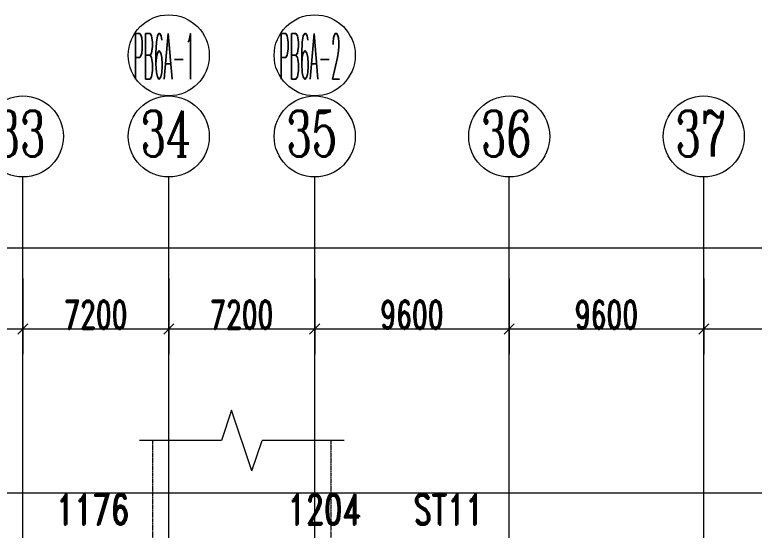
# Model space of a CAD drawing. Header units: millimetres. Extents: x -76632 to 443185, y -33181 to 192400.
# Drawn here: x 230000 to 266490, y 166970 to 192400 of the extents above; entities that cross this region are included whole.
import ezdxf

# ---------------------------------------------------------------- set-up
doc = ezdxf.new("R2010")
doc.units = ezdxf.units.MM
doc.linetypes.add('Dash', pattern=[6.35, 3.175, -3.175])
doc.linetypes.add('轴网线', pattern=[22.04, 18.38, -1.83, 0, -1.83])
doc.layers.get('0').update_dxf_attribs({"color": 8})
doc.layers.get('Defpoints').update_dxf_attribs({"color": 8})
for name, color, linetype, lineweight in [('A-ANNO-DIMS', 8, 'Continuous', 9), ('A-ANNO-NOTE', 8, 'Continuous', 5), ('A-AREA-IDEN', 8, 'Continuous', 9), ('A-DETL', 8, 'Continuous', 18), ('A-DETL-GENF', 8, 'Continuous', 18), ('A-DETL-THIN', 8, 'Continuous', 5), ('S-GRID', 8, 'Continuous', 9), ('S-GRID-IDEN', 8, 'Continuous', 9)]:
    doc.layers.add(name, color=color, linetype=linetype, lineweight=lineweight)
doc.styles.add('RomanC_1', font='romanc__.ttf', dxfattribs={"width": 0.65, "height": 2250})
doc.styles.add('RomanC_2', font='romanc__.ttf', dxfattribs={"width": 0.25, "height": 2250})
doc.styles.add('RomanD', font='romand__.ttf', dxfattribs={"width": 0.7, "height": 1500})
doc.styles.add('RomanD_4', font='romand__.ttf', dxfattribs={"width": 0.65, "height": 1400})
doc.dimstyles.new('第一_二道尺寸线', dxfattribs={"dimscale": 304.8, "dimtxt": 1405.004626, "dimasz": 1.64042, "dimexe": 4.10105, "dimexo": 0.0625, "dimgap": 0, "dimtad": 1, "dimdec": 0, "dimzin": 0, "dimdsep": 46, "dimtxsty": 'RomanD_4', "dimblk1": 'OBLIQUE', "dimblk2": 'OBLIQUE', "dimsah": 1, "dimcen": 0.09, "dimazin": 0, "dimtfac": 1, "dimtdec": 4, "dimtix": 1, "dimtmove": 0, "dimatfit": 3, "dimfxl": 8.2021, "dimfxlon": 1, "dimtvp": 1, "dimtolj": 1, "dimtzin": 0, "dimlwd": 18, "dimlwe": 18, "dimarcsym": 2})

# ---------------------------------------------------------------- blocks, each defined once
blk = doc.blocks.new('剖切号 - 剖切号-930164-LAY-1F-1_500-A')
at = {"layer": 'A-DETL-GENF', "color": 91, "lineweight": 5, "true_color": 0x77ff77}
for p, q in [((0, 5050), (0, 1000)), ((1500, 500), (0, 1000)), ((1500, 500), (-1500, -500)), ((-1500, -500), (0, -1000)), ((0, -1000), (0, -5050))]:
    blk.add_line(p, q, dxfattribs=at)
blk = doc.blocks.new('X-AR-F3-00-W-003_HLP2_rvt-1-LAY-1F-1_500-A')
at = {"layer": 'A-DETL', "color": 254, "linetype": 'Dash', "lineweight": 5, "true_color": 0xdddddd}
for p, q in [((236800, 171400), (236800, 158400)), ((245600, 171400), (245600, 158400))]:
    blk.add_line(p, q, dxfattribs=at)
at = {"color": 254, "linetype": 'Dash', "lineweight": 5, "true_color": 0xdddddd, "rotation": 269.9999999999998}
blk.add_blockref('剖切号 - 剖切号-930164-LAY-1F-1_500-A', (241200, 171400), dxfattribs=at)
blk = doc.blocks.new('轴网 - 宽度系数 0_65-670068-LAY-1F-1_500-A')
at = {"layer": 'S-GRID-IDEN'}
blk.add_circle((0, 0), 4, dxfattribs=at)
blk = doc.blocks.new('_Oblique')
at = {"color": 0, "linetype": 'ByBlock', "lineweight": -2}
blk.add_line((-0.5, -0.5), (0.5, 0.5), dxfattribs=at)
blk = doc.blocks.new('*D1572')
at = {"layer": 'A-ANNO-DIMS', "color": 0, "lineweight": 18, "transparency": 16777216}
for p, q in [((223200, 179380.95), (223200, 175650)), ((230400, 179380.95), (230400, 175650)), ((223200, 176900), (230400, 176900))]:
    blk.add_line(p, q, dxfattribs=at)
at = {"layer": 'Defpoints', "color": 0, "transparency": 16777216}
for p in [(223200, 179400), (230400, 179400), (230400, 176900)]:
    blk.add_point(p, dxfattribs=at)
at = {"layer": 'A-ANNO-DIMS', "color": 0, "lineweight": 18, "transparency": 16777216, "xscale": 500.0000000000001, "yscale": 500.0000000000001, "zscale": 500.0000000000001, "rotation": 180}
blk.add_blockref('_Oblique', (223200, 176900), dxfattribs=at)
at = {"layer": 'A-ANNO-DIMS', "color": 0, "lineweight": 18, "transparency": 16777216, "xscale": 500.0000000000001, "yscale": 500.0000000000001, "zscale": 500.0000000000001}
blk.add_blockref('_Oblique', (230400, 176900), dxfattribs=at)
at = {"layer": 'A-ANNO-DIMS', "color": 0, "lineweight": 18, "transparency": 16777216, "insert": (226800, 177600), "char_height": 1400, "width": 3890.782, "attachment_point": 5, "style": 'RomanD_4'}
blk.add_mtext('\\A1;7200', dxfattribs=at)
blk = doc.blocks.new('*D1573')
at = {"layer": 'A-ANNO-DIMS', "color": 0, "lineweight": 18, "transparency": 16777216}
for p, q in [((230400, 179380.95), (230400, 175650)), ((237600, 179380.95), (237600, 175650)), ((230400, 176900), (237600, 176900))]:
    blk.add_line(p, q, dxfattribs=at)
at = {"layer": 'Defpoints', "color": 0, "transparency": 16777216}
for p in [(230400, 179400), (237600, 179400), (237600, 176900)]:
    blk.add_point(p, dxfattribs=at)
at = {"layer": 'A-ANNO-DIMS', "color": 0, "lineweight": 18, "transparency": 16777216, "xscale": 500.0000000000001, "yscale": 500.0000000000001, "zscale": 500.0000000000001, "rotation": 180}
blk.add_blockref('_Oblique', (230400, 176900), dxfattribs=at)
at = {"layer": 'A-ANNO-DIMS', "color": 0, "lineweight": 18, "transparency": 16777216, "xscale": 500.0000000000001, "yscale": 500.0000000000001, "zscale": 500.0000000000001}
blk.add_blockref('_Oblique', (237600, 176900), dxfattribs=at)
at = {"layer": 'A-ANNO-DIMS', "color": 0, "lineweight": 18, "transparency": 16777216, "insert": (234000, 177600), "char_height": 1400, "width": 3890.782, "attachment_point": 5, "style": 'RomanD_4'}
blk.add_mtext('\\A1;7200', dxfattribs=at)
blk = doc.blocks.new('*D1574')
at = {"layer": 'A-ANNO-DIMS', "color": 0, "lineweight": 18, "transparency": 16777216}
for p, q in [((237600, 179380.95), (237600, 175650)), ((244800, 179380.95), (244800, 175650)), ((237600, 176900), (244800, 176900))]:
    blk.add_line(p, q, dxfattribs=at)
at = {"layer": 'Defpoints', "color": 0, "transparency": 16777216}
for p in [(237600, 179400), (244800, 179400), (244800, 176900)]:
    blk.add_point(p, dxfattribs=at)
at = {"layer": 'A-ANNO-DIMS', "color": 0, "lineweight": 18, "transparency": 16777216, "xscale": 500.0000000000001, "yscale": 500.0000000000001, "zscale": 500.0000000000001, "rotation": 180}
blk.add_blockref('_Oblique', (237600, 176900), dxfattribs=at)
at = {"layer": 'A-ANNO-DIMS', "color": 0, "lineweight": 18, "transparency": 16777216, "xscale": 500.0000000000001, "yscale": 500.0000000000001, "zscale": 500.0000000000001}
blk.add_blockref('_Oblique', (244800, 176900), dxfattribs=at)
at = {"layer": 'A-ANNO-DIMS', "color": 0, "lineweight": 18, "transparency": 16777216, "insert": (241200, 177600), "char_height": 1400, "width": 3890.782, "attachment_point": 5, "style": 'RomanD_4'}
blk.add_mtext('\\A1;7200', dxfattribs=at)
blk = doc.blocks.new('*D1575')
at = {"layer": 'A-ANNO-DIMS', "color": 0, "lineweight": 18, "transparency": 16777216}
for p, q in [((244800, 179380.95), (244800, 175650)), ((254400, 179380.95), (254400, 175650)), ((244800, 176900), (254400, 176900))]:
    blk.add_line(p, q, dxfattribs=at)
at = {"layer": 'Defpoints', "color": 0, "transparency": 16777216}
for p in [(244800, 179400), (254400, 179400), (254400, 176900)]:
    blk.add_point(p, dxfattribs=at)
at = {"layer": 'A-ANNO-DIMS', "color": 0, "lineweight": 18, "transparency": 16777216, "xscale": 500.0000000000001, "yscale": 500.0000000000001, "zscale": 500.0000000000001, "rotation": 180}
blk.add_blockref('_Oblique', (244800, 176900), dxfattribs=at)
at = {"layer": 'A-ANNO-DIMS', "color": 0, "lineweight": 18, "transparency": 16777216, "xscale": 500.0000000000001, "yscale": 500.0000000000001, "zscale": 500.0000000000001}
blk.add_blockref('_Oblique', (254400, 176900), dxfattribs=at)
at = {"layer": 'A-ANNO-DIMS', "color": 0, "lineweight": 18, "transparency": 16777216, "insert": (249600, 177600), "char_height": 1400, "width": 3890.782, "attachment_point": 5, "style": 'RomanD_4'}
blk.add_mtext('\\A1;9600', dxfattribs=at)
blk = doc.blocks.new('*D1576')
at = {"layer": 'A-ANNO-DIMS', "color": 0, "lineweight": 18, "transparency": 16777216}
for p, q in [((254400, 179380.95), (254400, 175650)), ((264000, 179380.95), (264000, 175650)), ((254400, 176900), (264000, 176900))]:
    blk.add_line(p, q, dxfattribs=at)
at = {"layer": 'Defpoints', "color": 0, "transparency": 16777216}
for p in [(254400, 179400), (264000, 179400), (264000, 176900)]:
    blk.add_point(p, dxfattribs=at)
at = {"layer": 'A-ANNO-DIMS', "color": 0, "lineweight": 18, "transparency": 16777216, "xscale": 500.0000000000001, "yscale": 500.0000000000001, "zscale": 500.0000000000001, "rotation": 180}
blk.add_blockref('_Oblique', (254400, 176900), dxfattribs=at)
at = {"layer": 'A-ANNO-DIMS', "color": 0, "lineweight": 18, "transparency": 16777216, "xscale": 500.0000000000001, "yscale": 500.0000000000001, "zscale": 500.0000000000001}
blk.add_blockref('_Oblique', (264000, 176900), dxfattribs=at)
at = {"layer": 'A-ANNO-DIMS', "color": 0, "lineweight": 18, "transparency": 16777216, "insert": (259200, 177600), "char_height": 1400, "width": 3890.782, "attachment_point": 5, "style": 'RomanD_4'}
blk.add_mtext('\\A1;9600', dxfattribs=at)
blk = doc.blocks.new('*D1577')
at = {"layer": 'A-ANNO-DIMS', "color": 0, "lineweight": 18, "transparency": 16777216}
for p, q in [((264000, 179380.95), (264000, 175650)), ((273600, 179380.95), (273600, 175650)), ((264000, 176900), (273600, 176900))]:
    blk.add_line(p, q, dxfattribs=at)
at = {"layer": 'Defpoints', "color": 0, "transparency": 16777216}
for p in [(264000, 179400), (273600, 179400), (273600, 176900)]:
    blk.add_point(p, dxfattribs=at)
at = {"layer": 'A-ANNO-DIMS', "color": 0, "lineweight": 18, "transparency": 16777216, "xscale": 500.0000000000001, "yscale": 500.0000000000001, "zscale": 500.0000000000001, "rotation": 180}
blk.add_blockref('_Oblique', (264000, 176900), dxfattribs=at)
at = {"layer": 'A-ANNO-DIMS', "color": 0, "lineweight": 18, "transparency": 16777216, "xscale": 500.0000000000001, "yscale": 500.0000000000001, "zscale": 500.0000000000001}
blk.add_blockref('_Oblique', (273600, 176900), dxfattribs=at)
at = {"layer": 'A-ANNO-DIMS', "color": 0, "lineweight": 18, "transparency": 16777216, "insert": (268800, 177600), "char_height": 1400, "width": 3890.782, "attachment_point": 5, "style": 'RomanD_4'}
blk.add_mtext('\\A1;9600', dxfattribs=at)
blk = doc.blocks.new('*D1553')
at = {"layer": 'A-ANNO-DIMS', "color": 0, "lineweight": 18, "transparency": 16777216}
for p, q in [((-300, 178419.05), (-300, 182150)), ((293100, 178419.05), (293100, 182150)), ((-300, 180900), (293100, 180900))]:
    blk.add_line(p, q, dxfattribs=at)
at = {"layer": 'Defpoints', "color": 0, "transparency": 16777216}
for p in [(293100, 180900), (-300, 178400), (293100, 178400)]:
    blk.add_point(p, dxfattribs=at)
at = {"layer": 'A-ANNO-DIMS', "color": 0, "lineweight": 18, "transparency": 16777216, "xscale": 500.0000000000001, "yscale": 500.0000000000001, "zscale": 500.0000000000001, "rotation": 180}
blk.add_blockref('_Oblique', (-300, 180900), dxfattribs=at)
at = {"layer": 'A-ANNO-DIMS', "color": 0, "lineweight": 18, "transparency": 16777216, "xscale": 500.0000000000001, "yscale": 500.0000000000001, "zscale": 500.0000000000001}
blk.add_blockref('_Oblique', (293100, 180900), dxfattribs=at)
at = {"layer": 'A-ANNO-DIMS', "color": 0, "lineweight": 18, "transparency": 16777216, "insert": (146400, 181600), "char_height": 1400, "width": 5836.1731, "attachment_point": 5, "style": 'RomanD_4'}
blk.add_mtext('\\A1;293400', dxfattribs=at)
blk = doc.blocks.new('临时单轴号 - 临时标记-下-5mm-4768052-LAY-1F-1_500-A')
at = {"layer": 'A-ANNO-NOTE', "lineweight": 18}
blk.add_circle((0, 12), 4, dxfattribs=at)

msp = doc.modelspace()

# ---------------------------------------------------------------- linework, layer by layer
at = {"layer": 'A-DETL-THIN', "transparency": 33554687}
msp.add_line((291900, 168800.1), (115802.4, 168800.1), dxfattribs=at)
at = {"layer": 'S-GRID', "transparency": 33554687}
for p, q in [((230400, 174400), (230400, 184400)), ((237600, 174400), (237600, 184400)), ((244800, 174400), (244800, 184400)), ((254400, 174400), (254400, 184400)), ((264000, 174400), (264000, 184400))]:
    msp.add_line(p, q, dxfattribs=at)
at = {"layer": 'S-GRID', "linetype": '轴网线', "transparency": 33554687}
for p, q in [((230400, -17706.2), (230400, 174400)), ((237600, -17706.2), (237600, 174400)), ((244800, -17706.2), (244800, 174400)), ((254400, -17706.2), (254400, 174400)), ((264000, -17706.2), (264000, 174400))]:
    msp.add_line(p, q, dxfattribs=at)

# ---------------------------------------------------------------- block references
at = {"lineweight": 5, "transparency": 33554687}
msp.add_blockref('X-AR-F3-00-W-003_HLP2_rvt-1-LAY-1F-1_500-A', (0, 0), dxfattribs=at)
at = {"layer": 'A-ANNO-NOTE', "lineweight": 18, "transparency": 33554687, "xscale": 500, "yscale": 500, "zscale": 500}
for p in [(237600, 184400), (244800, 184400)]:
    msp.add_blockref('临时单轴号 - 临时标记-下-5mm-4768052-LAY-1F-1_500-A', p, dxfattribs=at)
at = {"layer": 'S-GRID-IDEN', "transparency": 33554687, "xscale": 499.9999999999995, "yscale": 499.9999999999995, "zscale": 499.9999999999995}
for p in [(230400, 186400), (237600, 186400), (244800, 186400), (254400, 186400), (264000, 186400)]:
    msp.add_blockref('轴网 - 宽度系数 0_65-670068-LAY-1F-1_500-A', p, dxfattribs=at)

# ---------------------------------------------------------------- texts
at = {"layer": 'A-ANNO-NOTE', "lineweight": 9, "transparency": 33554687, "char_height": 2250, "width": 4178.796, "attachment_point": 1, "style": 'RomanC_2'}
for s, insert in [('PB6A-1', (235855.2, 191475)), ('PB6A-2', (243055.2, 191475))]:
    msp.add_mtext(s, dxfattribs=dict(at, insert=insert))
at = {"layer": 'A-AREA-IDEN', "transparency": 33554687, "char_height": 1500, "attachment_point": 1, "style": 'RomanD'}
for s, insert, width in [('1176', (232044.1, 168750.3), 4826.159), ('1204', (243464, 168750.3), 4826.159), ('ST11', (249677.1, 168750.3), 4657.804)]:
    msp.add_mtext(s, dxfattribs=dict(at, insert=insert, width=width))
at = {"layer": 'S-GRID-IDEN', "transparency": 33554687, "char_height": 2250, "width": 3335.02, "attachment_point": 1, "style": 'RomanC_1'}
for s, insert in [('33', (229005.5, 187664.7)), ('34', (236205.5, 187664.7)), ('35', (243405.5, 187664.7)), ('36', (253005.5, 187664.7)), ('37', (262605.5, 187664.7))]:
    msp.add_mtext(s, dxfattribs=dict(at, insert=insert))

# ---------------------------------------------------------------- dimensions: what is measured, and where the dimension line sits
at = {"layer": 'A-ANNO-DIMS', "lineweight": 18, "transparency": 33554687}
for base, p1, p2, override, picture, middle in [((293100, 180900), (-300, 178400), (293100, 178400), {"dimpost": '<>', "dimfxl": 293400}, '*D1553', (146400, 181600)), ((230400, 176900), (223200, 179400), (230400, 179400), {"dimpost": '<>', "dimfxl": 7200}, '*D1572', (226800, 177600)), ((237600, 176900), (230400, 179400), (237600, 179400), {"dimpost": '<>', "dimfxl": 7200}, '*D1573', (234000, 177600)), ((244800, 176900), (237600, 179400), (244800, 179400), {"dimpost": '<>', "dimfxl": 7200}, '*D1574', (241200, 177600)), ((254400, 176900), (244800, 179400), (254400, 179400), {"dimpost": '<>', "dimfxl": 9600}, '*D1575', (249600, 177600)), ((264000, 176900), (254400, 179400), (264000, 179400), {"dimpost": '<>', "dimfxl": 9600}, '*D1576', (259200, 177600)), ((273600, 176900), (264000, 179400), (273600, 179400), {"dimpost": '<>', "dimfxl": 9600}, '*D1577', (268800, 177600))]:
    dim = msp.add_linear_dim(base=base, p1=p1, p2=p2, dimstyle='第一_二道尺寸线', override=override, dxfattribs=at)
    dim.commit()
    dim.dimension.update_dxf_attribs({"geometry": picture, "text_midpoint": middle})

doc.saveas('drawing.dxf')
